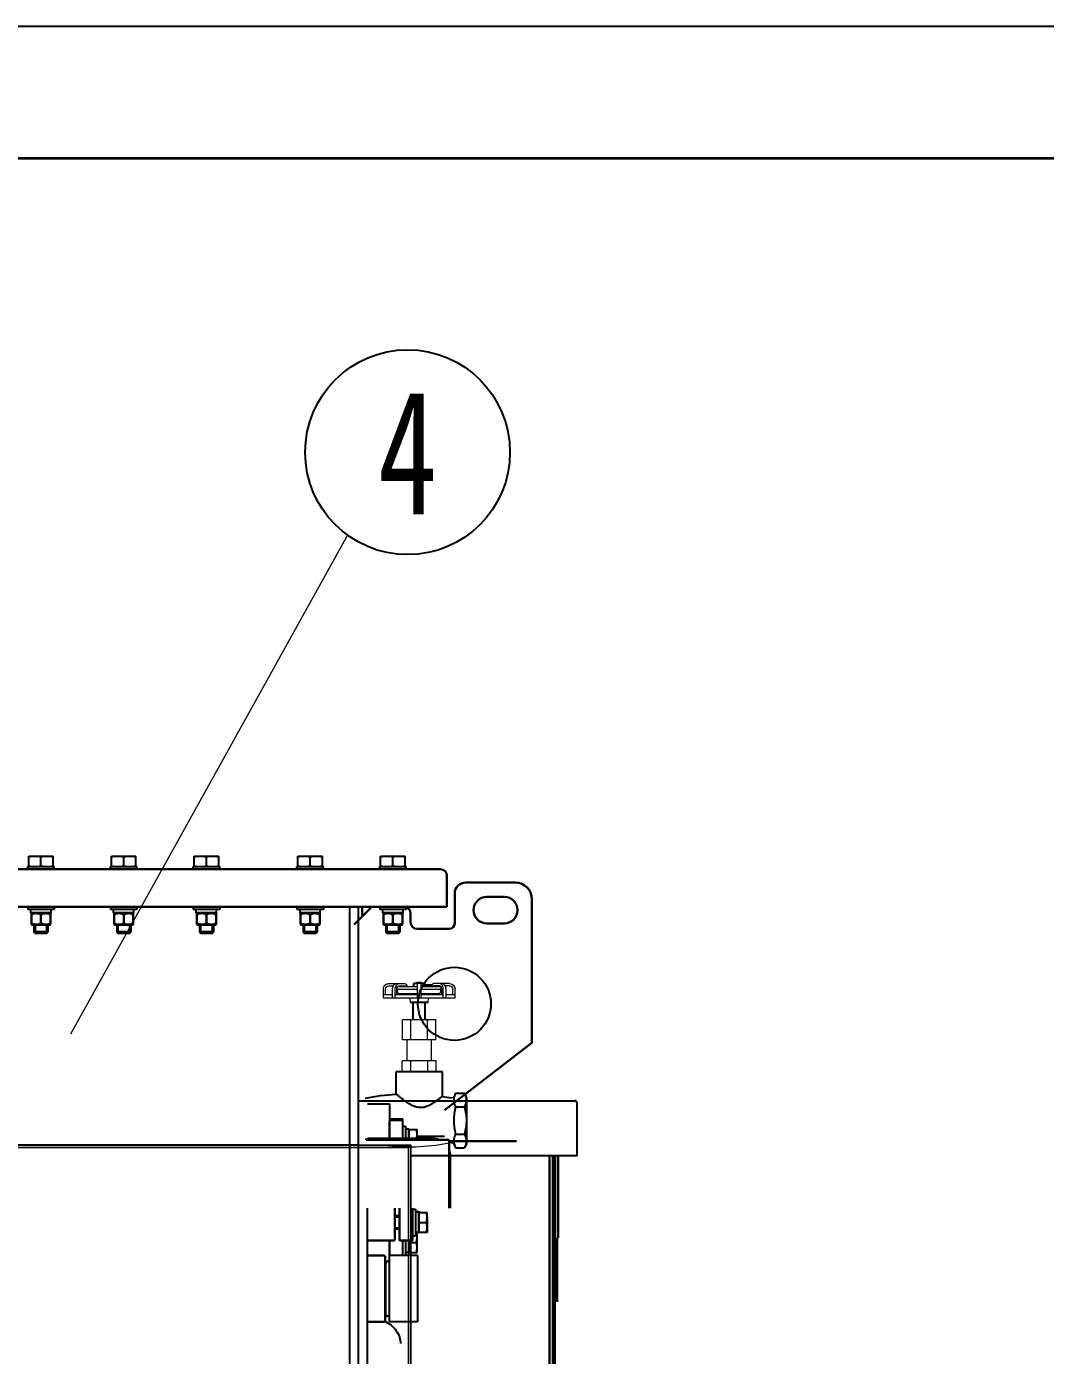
# Model space of a CAD drawing. Extents: x 54056 to 359947, y -41534 to 373650.
# Drawn here: x 83885 to 84809, y -35646 to -34442 of the extents above; entities that cross this region are included whole.
import ezdxf
from ezdxf.enums import TextEntityAlignment as Align

# ---------------------------------------------------------------- set-up
doc = ezdxf.new("R2010")
doc.units = 0
doc.header["$LTSCALE"] = 3
doc.header["$MEASUREMENT"] = 0
doc.layers.get('0').update_dxf_attribs({"linetype": 'CONTINUOUS', "lineweight": 30})
for name, color, linetype, lineweight in [('02', 1, 'CONTINUOUS', 18), ('11', 3, 'CONTINUOUS', 18), ('DIM', 4, 'CONTINUOUS', 20), ('标注、文本', 3, 'CONTINUOUS', 25), ('粗实线', 7, 'CONTINUOUS', 35)]:
    doc.layers.add(name, color=color, linetype=linetype, lineweight=lineweight)
for name, color, linetype in [('02___PRT_ALL_AXES', 7, 'CONTINUOUS'), ('08', 1, 'CONTINUOUS'), ('CHAMFER', 7, 'CONTINUOUS'), ('ROUNDS', 7, 'CONTINUOUS')]:
    doc.layers.add(name, color=color, linetype=linetype)
doc.styles.get("Standard").update_dxf_attribs({"font": 'STFANGSO.TTF', "width": 0.7})

# ---------------------------------------------------------------- blocks, each defined once
blk = doc.blocks.new('7891122')
at = {"color": 7, "linetype": 'Continuous'}
for p, q in [((104929.7, -12259.2), (104928.1, -12262.6)), ((104929.7, -12308.8), (104928.1, -12305.5)), ((104881.3, -12328), (104881.3, -12338)), ((104889, -12328), (104889, -12338)), ((104904.5, -12328), (104904.5, -12338)), ((104912.2, -12328), (104912.2, -12338)), ((104912.2, -12338), (104881.3, -12338)), ((104885.7, -12338), (104885.7, -12357)), ((104907.7, -12338), (104907.7, -12357)), ((104881.7, -12357), (104881.7, -12375)), ((104911.8, -12357), (104881.7, -12357)), ((104889.2, -12357), (104889.2, -12375)), ((104904.2, -12357), (104904.3, -12375)), ((104911.8, -12357), (104911.8, -12375)), ((104911.8, -12375), (104881.7, -12375)), ((104864.2, -12395), (104864.2, -12403)), ((104864.2, -12395), (104929.2, -12395)), ((104864.2, -12398), (104872.5, -12398)), ((104866.2, -12398), (104866.2, -12403)), ((104872.5, -12395), (104872.5, -12403)), ((104875, -12395), (104875, -12403)), ((104875, -12398), (104895, -12398)), ((104876.4, -12398), (104876.4, -12403)), ((104877.7, -12399), (104876.7, -12403)), ((104877.7, -12399), (104895, -12399)), ((104888.2, -12398), (104888.2, -12399)), ((104888.7, -12391), (104888.5, -12395)), ((104895, -12395), (104895, -12403)), ((104898.5, -12395), (104898.5, -12403)), ((104898.5, -12398), (104918.5, -12398)), ((104898.5, -12399), (104915.7, -12399)), ((104904.7, -12391), (104905, -12395)), ((104905.2, -12398), (104905.3, -12399)), ((104915.7, -12399), (104916.7, -12403)), ((104917.1, -12398), (104917.1, -12403)), ((104918.5, -12395), (104918.5, -12403)), ((104921, -12395), (104921, -12403)), ((104921, -12398), (104929.2, -12398)), ((104927.2, -12398), (104927.2, -12403)), ((104929.2, -12395), (104929.2, -12403)), ((104869.2, -12406), (104873.2, -12406)), ((104869.2, -12408), (104883.6, -12408)), ((104876.7, -12403), (104876.7, -12404.6)), ((104876.7, -12403), (104895, -12403)), ((104895, -12405), (104877, -12405)), ((104877.2, -12405.2), (104877.2, -12405)), ((104878.5, -12406), (104883.6, -12406)), ((104879.2, -12405.2), (104879.2, -12405)), ((104881.7, -12405.2), (104881.7, -12405)), ((104884.2, -12405.2), (104884.2, -12405)), ((104885.6, -12405.2), (104885.6, -12405)), ((104894.7, -12409), (104893.7, -12408)), ((104898.7, -12409), (104894.7, -12409)), ((104895, -12403), (104895, -12405)), ((104895, -12405), (104895, -12408)), ((104898.5, -12408), (104895, -12408)), ((104898.5, -12403), (104898.5, -12405)), ((104898.5, -12403), (104916.7, -12403)), ((104898.5, -12405), (104898.5, -12408)), ((104916.5, -12405), (104898.5, -12405)), ((104898.7, -12409), (104899.7, -12408)), ((104907.9, -12405.2), (104907.9, -12405)), ((104909.3, -12405.2), (104909.3, -12405)), ((104915, -12406), (104909.9, -12406)), ((104924.2, -12408), (104909.9, -12408)), ((104911.8, -12405.2), (104911.8, -12405)), ((104914.2, -12405.2), (104914.2, -12405)), ((104916.2, -12405.2), (104916.2, -12405)), ((104916.7, -12403), (104916.7, -12404.6)), ((104924.2, -12406), (104920.2, -12406))]:
    blk.add_line(p, q, dxfattribs=at)
for centre, radius, start, end in [((104887.4, -12454.9), 195.1, 78.6185, 95.4767), ((104926.3, -12261.7), 2, 258.6185, 333.439), ((104926.3, -12306.4), 2, 26.5691, 101.3895), ((104869.2, -12403), 5, 180.004, 270.004), ((104869.2, -12403), 3, 180.004, 270.004), ((104876.4, -12405.2), 0.8, 350.5521, 0.004), ((104876.4, -12405.2), 2.8, 343.0696, 0.004), ((104917, -12405.2), 2.8, 180.004, 196.9384), ((104917, -12405.2), 0.8, 180.004, 189.2329), ((104924.2, -12403), 5, 270.004, 0.004), ((104924.2, -12403), 3, 270.004, 0.004)]:
    blk.add_arc(centre, radius, start, end, dxfattribs=at)
for points, knots in [([(104872.5, -12403), (104872.5, -12404.2), (104873, -12406.5), (104875.1, -12408), (104876.1, -12408)], [0, 0, 0, 0, 0.559749, 1, 1, 1, 1]), ([(104875.8, -12406.2), (104876, -12406.5), (104876.6, -12407.4), (104877.7, -12408), (104878.5, -12408)], [0, 0, 0, 0, 0.281957, 1, 1, 1, 1]), ([(104876.4, -12403), (104876.4, -12403.8), (104876.7, -12405.1), (104878, -12406), (104878.5, -12406)], [0, 0, 0, 0, 0.559749, 1, 1, 1, 1]), ([(104881.2, -12406), (104881.4, -12406), (104881.7, -12405.7), (104881.7, -12405.3), (104881.7, -12405.2)], [0, 0, 0, 0, 0.699647, 1, 1, 1, 1]), ([(104883.6, -12408), (104884.2, -12408), (104885.3, -12407.2), (104885.6, -12405.9), (104885.6, -12405.2)], [0, 0, 0, 0, 0.440244, 1, 1, 1, 1]), ([(104883.6, -12406), (104883.9, -12406), (104884.2, -12405.7), (104884.2, -12405.3), (104884.2, -12405.2)], [0, 0, 0, 0, 0.699647, 1, 1, 1, 1]), ([(104909.9, -12408), (104909.3, -12408), (104908.1, -12407.2), (104907.9, -12405.9), (104907.9, -12405.2)], [0, 0, 0, 0, 0.440221, 1, 1, 1, 1]), ([(104909.9, -12406), (104909.6, -12406), (104909.3, -12405.7), (104909.3, -12405.3), (104909.3, -12405.2)], [0, 0, 0, 0, 0.699632, 1, 1, 1, 1]), ([(104912.3, -12406), (104912.1, -12406), (104911.8, -12405.7), (104911.8, -12405.3), (104911.8, -12405.2)], [0, 0, 0, 0, 0.699632, 1, 1, 1, 1]), ([(104917.1, -12403), (104917.1, -12403.8), (104916.8, -12405.1), (104915.5, -12406), (104915, -12406)], [0, 0, 0, 0, 0.559772, 1, 1, 1, 1]), ([(104917.7, -12406.2), (104917.5, -12406.5), (104916.9, -12407.4), (104915.8, -12408), (104915, -12408)], [0, 0, 0, 0, 0.281975, 1, 1, 1, 1]), ([(104921, -12403), (104921, -12404.2), (104920.5, -12406.5), (104918.4, -12408), (104917.4, -12408)], [0, 0, 0, 0, 0.559772, 1, 1, 1, 1])]:
    blk.add_open_spline(points, degree=3, knots=knots, dxfattribs=at)
for points in [[(104875, -12403), (104875, -12404.1), (104875.3, -12405.3), (104875.8, -12406.2)], [(104918.5, -12403), (104918.5, -12404.1), (104918.2, -12405.3), (104917.7, -12406.2)]]:
    blk.add_open_spline(points, degree=3, dxfattribs=at)
at = {"layer": '02___PRT_ALL_AXES', "color": 7, "linetype": 'Continuous'}
for p, q in [((104929.7, -12259.2), (104937.7, -12259.2)), ((104939.7, -12263.2), (104937.7, -12259.2)), ((104939.7, -12284), (104939.7, -12263.2)), ((104929.7, -12271.6), (104937.7, -12271.6)), ((104939.7, -12304.8), (104939.7, -12284)), ((104929.7, -12296.4), (104937.7, -12296.4)), ((104939.7, -12304.8), (104937.7, -12308.8)), ((104875.7, -12307.9), (104875.7, -12328)), ((104917.7, -12305.9), (104917.7, -12328)), ((104929.7, -12308.8), (104937.7, -12308.8)), ((104917.7, -12328), (104875.7, -12328)), ((104891.2, -12375), (104891.2, -12391)), ((104902.2, -12375), (104902.2, -12391)), ((104904.7, -12391), (104888.7, -12391)), ((104891.7, -12405), (104891.7, -12408)), ((104895, -12408), (104891.7, -12408)), ((104901.7, -12408), (104898.5, -12408)), ((104901.7, -12405), (104901.7, -12408)), ((104908.1, -12406.5), (104901.7, -12406.5))]:
    blk.add_line(p, q, dxfattribs=at)
for start, end in [(258.316, 266.593), (278.9641, 281.3895)]:
    blk.add_arc((104887.3, -12113.1), 195.1, start, end, dxfattribs=at)
for points, knots in [([(104929.7, -12271.6), (104929, -12270.2), (104927.9, -12267.3), (104928, -12264.2), (104928.4, -12262.8)], [0, 0, 0, 0, 0.510357, 1, 1, 1, 1]), ([(104937.7, -12271.6), (104938.7, -12269.7), (104940.1, -12265.4), (104938.7, -12261.1), (104937.7, -12259.2)], [0, 0, 0, 0, 0.500015, 1, 1, 1, 1]), ([(104929.7, -12296.4), (104928.7, -12292.4), (104927.4, -12284), (104928.7, -12275.6), (104929.7, -12271.6)], [0, 0, 0, 0, 0.5, 1, 1, 1, 1]), ([(104937.7, -12296.4), (104938.8, -12292.4), (104940.1, -12284), (104938.8, -12275.6), (104937.7, -12271.6)], [0, 0, 0, 0, 0.5, 1, 1, 1, 1]), ([(104917.7, -12305.9), (104917.7, -12305.9), (104917.6, -12305.7), (104917.2, -12305.5), (104916.7, -12305), (104915.6, -12304.1), (104913.8, -12302.8), (104911.3, -12300.9), (104908.2, -12299), (104904.8, -12297.1), (104900.8, -12295.6), (104895, -12295.4), (104889.7, -12297.8), (104885.1, -12300.7), (104882.2, -12302.8), (104879.7, -12304.7), (104877.9, -12306.1), (104876.9, -12307), (104876.2, -12307.5), (104876.1, -12307.7), (104875.7, -12307.9), (104875.7, -12307.9)], [0, 0, 0, 0, 0.00306, 0.012099, 0.026757, 0.046517, 0.09892, 0.16467, 0.240017, 0.322256, 0.409475, 0.499602, 0.67601, 0.758511, 0.83425, 0.900419, 0.953174, 0.973067, 0.987826, 0.996926, 1, 1, 1, 1]), ([(104928.4, -12305.3), (104928.1, -12303.8), (104927.9, -12300.7), (104929, -12297.8), (104929.7, -12296.4)], [0, 0, 0, 0, 0.489641, 1, 1, 1, 1]), ([(104937.7, -12308.8), (104938.7, -12306.9), (104940.1, -12302.6), (104938.7, -12298.3), (104937.7, -12296.4)], [0, 0, 0, 0, 0.499985, 1, 1, 1, 1])]:
    blk.add_open_spline(points, degree=3, knots=knots, dxfattribs=at)
for points in [[(104928.4, -12262.8), (104928.7, -12261.5), (104929.2, -12260.3), (104929.7, -12259.2)], [(104929.7, -12308.8), (104929.2, -12307.7), (104928.7, -12306.5), (104928.4, -12305.3)]]:
    blk.add_open_spline(points, degree=3, dxfattribs=at)

msp = doc.modelspace()

# ---------------------------------------------------------------- linework, layer by layer
at = {"color": 7, "linetype": 'Continuous'}
for p, q in [((84260.285, -35205.153), (83238.285, -35205.153)), ((83887.173, -35202.653), (83888.828, -35202.653)), ((83896.63, -35202.653), (83899.941, -35202.653)), ((83907.743, -35202.653), (83909.398, -35202.653)), ((83962.173, -35202.653), (83963.828, -35202.653)), ((83971.63, -35202.653), (83974.941, -35202.653)), ((83982.743, -35202.653), (83984.398, -35202.653)), ((84037.173, -35202.653), (84038.828, -35202.653)), ((84046.63, -35202.653), (84049.941, -35202.653)), ((84057.743, -35202.653), (84059.398, -35202.653)), ((84131.173, -35202.653), (84132.828, -35202.653)), ((84140.63, -35202.653), (84143.941, -35202.653)), ((84151.743, -35202.653), (84153.398, -35202.653)), ((84206.173, -35202.653), (84207.828, -35202.653)), ((84215.63, -35202.653), (84218.941, -35202.653)), ((84226.743, -35202.653), (84228.398, -35202.653)), ((84266.285, -35211.153), (84266.285, -35239.153)), ((84283.285, -35217.153), (84328.285, -35217.153)), ((84273.285, -35254.153), (84273.285, -35227.153)), ((84318.285, -35230.153), (84302.285, -35230.153)), ((84110.785, -35239.153), (83387.785, -35239.153)), ((84266.285, -35239.153), (84110.785, -35239.153)), ((84198.285, -35239.153), (84182.285, -35255.153)), ((84343.285, -35362.381), (84343.285, -35232.153)), ((83907.485, -35244.753), (83889.085, -35244.753)), ((83889.612, -35255.267), (83889.612, -35245.039)), ((83890.774, -35255.553), (83905.797, -35255.553)), ((83898.285, -35253.049), (83898.285, -35247.257)), ((83906.959, -35255.267), (83906.959, -35245.039)), ((83982.485, -35244.753), (83964.085, -35244.753)), ((83964.612, -35255.267), (83964.612, -35245.039)), ((83965.774, -35255.553), (83980.797, -35255.553)), ((83973.285, -35253.049), (83973.285, -35247.257)), ((83981.959, -35255.267), (83981.959, -35245.039)), ((84057.485, -35244.753), (84039.085, -35244.753)), ((84039.612, -35255.267), (84039.612, -35245.039)), ((84040.774, -35255.553), (84055.797, -35255.553)), ((84048.285, -35253.049), (84048.285, -35247.257)), ((84056.959, -35255.267), (84056.959, -35245.039)), ((84151.485, -35244.753), (84133.085, -35244.753)), ((84133.612, -35255.267), (84133.612, -35245.039)), ((84134.774, -35255.553), (84149.797, -35255.553)), ((84142.285, -35253.049), (84142.285, -35247.257)), ((84150.959, -35255.267), (84150.959, -35245.039)), ((84226.485, -35244.753), (84208.085, -35244.753)), ((84208.612, -35255.267), (84208.612, -35245.039)), ((84209.774, -35255.553), (84224.797, -35255.553)), ((84217.285, -35253.049), (84217.285, -35247.257)), ((84225.959, -35255.267), (84225.959, -35245.039)), ((84233.285, -35245.153), (84233.285, -35253.153)), ((84302.285, -35254.153), (84318.285, -35254.153)), ((83893.205, -35262.978), (83891.935, -35261.708)), ((83904.635, -35261.708), (83891.935, -35261.708)), ((83892.888, -35262.978), (83903.683, -35262.978)), ((83903.365, -35262.978), (83904.635, -35261.708)), ((83968.205, -35262.978), (83966.935, -35261.708)), ((83979.635, -35261.708), (83966.935, -35261.708)), ((83967.888, -35262.978), (83978.683, -35262.978)), ((83978.365, -35262.978), (83979.635, -35261.708)), ((84043.205, -35262.978), (84041.935, -35261.708)), ((84054.635, -35261.708), (84041.935, -35261.708)), ((84042.888, -35262.978), (84053.683, -35262.978)), ((84053.365, -35262.978), (84054.635, -35261.708)), ((84137.205, -35262.978), (84135.935, -35261.708)), ((84148.635, -35261.708), (84135.935, -35261.708)), ((84136.888, -35262.978), (84147.683, -35262.978)), ((84147.365, -35262.978), (84148.635, -35261.708)), ((84223.635, -35261.708), (84210.935, -35261.708)), ((84212.205, -35262.978), (84210.935, -35261.708)), ((84211.888, -35262.978), (84222.683, -35262.978)), ((84222.365, -35262.978), (84223.635, -35261.708)), ((84268.285, -35259.153), (84239.285, -35259.153)), ((84343.285, -35362.381), (84263.994, -35423.374)), ((84214.145, -35431.616), (84226.145, -35431.616)), ((84231.745, -35440.747), (84231.745, -35449.116)), ((84185.145, -35455.153), (83321.145, -35455.153)), ((84193.145, -35450.284), (84193.145, -35449.116)), ((84268.145, -35450.284), (84193.145, -35450.284)), ((84194.145, -35450.284), (84194.145, -35449.116)), ((84194.145, -35449.116), (84253.145, -35449.116)), ((84268.145, -35450.284), (84268.145, -35512.116)), ((84329.145, -35451.616), (84268.145, -35451.616)), ((84269.145, -35465.116), (84269.145, -35512.116)), ((84362.96, -37222.153), (84364.215, -35464.953)), ((84367.145, -35464.953), (84367.145, -35539.116)), ((84219.145, -35512.116), (84219.145, -35540.566)), ((84223.143, -35512.116), (84223.146, -35541.574)), ((84235.143, -35512.116), (84235.145, -35531.573)), ((84240.745, -35515.988), (84240.744, -35519.05)), ((84240.744, -35519.05), (84240.744, -35519.086)), ((84240.744, -35519.086), (84240.744, -35520.091)), ((84240.744, -35520.091), (84240.745, -35522.326)), ((84240.749, -35515.989), (84240.749, -35516.188)), ((84235.145, -35531.573), (84235.146, -35541.573)), ((84240.745, -35522.326), (84240.745, -35525.188)), ((84240.745, -35525.188), (84240.745, -35528.125)), ((84240.745, -35528.125), (84240.745, -35530.288)), ((84240.745, -35530.288), (84240.745, -35531.188)), ((84240.745, -35531.188), (84240.746, -35534.388)), ((84218.145, -35541.566), (84195.145, -35541.566)), ((84223.146, -35541.574), (84235.146, -35541.573)), ((84231.745, -35541.573), (84231.745, -35552.485)), ((84240.75, -35534.188), (84240.75, -35534.388)), ((84367.145, -35539.116), (84366.145, -35539.116)), ((84209.095, -35555.116), (84195.195, -35555.116)), ((84210.145, -35556.166), (84210.145, -35614.066)), ((84210.645, -35562.616), (84210.645, -35607.616)), ((84209.095, -35615.116), (84195.195, -35615.116))]:
    msp.add_line(p, q, dxfattribs=at)
at = {"color": 3, "linetype": 'Continuous'}
for p, q in [((84189.285, -35239.153), (84189.285, -35248.153)), ((84359.291, -35464.953), (84357.946, -37222.153)), ((84360.946, -37222.153), (84362.291, -35464.953)), ((84366.145, -35539.116), (84366.145, -35597.119))]:
    msp.add_line(p, q, dxfattribs=at)
at = {"color": 2, "linetype": 'Continuous'}
for p, q in [((83892.888, -35262.978), (83892.888, -35255.553)), ((83903.683, -35262.978), (83903.683, -35255.553)), ((83967.888, -35262.978), (83967.888, -35255.553)), ((83978.683, -35262.978), (83978.683, -35255.553)), ((84042.888, -35262.978), (84042.888, -35255.553)), ((84053.683, -35262.978), (84053.683, -35255.553)), ((84136.888, -35262.978), (84136.888, -35255.553)), ((84147.683, -35262.978), (84147.683, -35255.553)), ((84211.888, -35262.978), (84211.888, -35255.553)), ((84222.683, -35262.978), (84222.683, -35255.553)), ((84219.145, -35520.089), (84223.144, -35520.089)), ((84219.145, -35530.289), (84223.145, -35530.289))]:
    msp.add_line(p, q, dxfattribs=at)
at = {"color": 7, "linetype": 'Continuous'}
for centre, radius, start, end in [((84260.285, -35211.153), 6, 0, 90), ((84283.285, -35227.153), 10, 90, 180), ((84328.285, -35232.153), 15, 0, 90), ((84302.285, -35242.153), 12, 90, 270), ((84318.285, -35242.153), 12, 270, 90), ((84227.285, -35245.153), 6, 0, 70.379733), ((83890.774, -35247.257), 2.504, 90, 117.652096), ((83890.774, -35253.049), 2.504, 242.347904, 270), ((83905.797, -35247.257), 2.504, 62.347904, 90), ((83905.797, -35253.049), 2.504, 270, 297.652096), ((83965.774, -35247.257), 2.504, 90, 117.652096), ((83965.774, -35253.049), 2.504, 242.347904, 270), ((83980.797, -35247.257), 2.504, 62.347904, 90), ((83980.797, -35253.049), 2.504, 270, 297.652096), ((84040.774, -35247.257), 2.504, 90, 117.652096), ((84040.774, -35253.049), 2.504, 242.347904, 270), ((84055.797, -35247.257), 2.504, 62.347904, 90), ((84055.797, -35253.049), 2.504, 270, 297.652096), ((84134.774, -35247.257), 2.504, 90, 117.652096), ((84134.774, -35253.049), 2.504, 242.347904, 270), ((84149.797, -35247.257), 2.504, 62.347904, 90), ((84149.797, -35253.049), 2.504, 270, 297.652096), ((84209.774, -35247.257), 2.504, 90, 117.652096), ((84209.774, -35253.049), 2.504, 242.347904, 270), ((84224.797, -35247.257), 2.504, 62.347904, 90), ((84224.797, -35253.049), 2.504, 270, 297.652096), ((84239.285, -35253.153), 6, 180, 270), ((84268.285, -35254.153), 5, 270, 0), ((84253.145, -35465.116), 16, 68.118452, 90), ((84253.145, -35465.116), 16, 0, 19.814174), ((84239.147, -35519.325), 4, 75.874466, 112.265863), ((84218.145, -35540.566), 1, 270, 0), ((84195.195, -35556.166), 1.05, 162.066083, 180), ((84195.195, -35556.166), 1.05, 144.016973, 153.451909), ((84209.095, -35556.166), 1.05, 0, 90), ((84213.145, -35562.616), 2.5, 66.283456, 180), ((84209.095, -35614.066), 1.05, 270, 0), ((84213.145, -35607.616), 2.5, 180, 293.716544)]:
    msp.add_arc(centre, radius, start, end, dxfattribs=at)
for points, knots in [([(83898.285, -35247.257), (83898.285, -35247.013), (83898.156, -35246.531), (83897.697, -35245.984), (83897.128, -35245.609), (83896.312, -35245.28), (83895.241, -35245.081), (83893.948, -35245.018), (83892.655, -35245.081), (83891.584, -35245.28), (83890.769, -35245.609), (83890.2, -35245.984), (83889.741, -35246.531), (83889.612, -35247.013), (83889.612, -35247.257)], [0, 0, 0, 0, 0.06831954, 0.13363892, 0.19647531, 0.25797273, 0.37924939, 0.50003357, 0.62081808, 0.74209453, 0.80358604, 0.86639654, 0.9316918, 1, 1, 1, 1]), ([(83889.612, -35253.049), (83889.612, -35253.292), (83889.741, -35253.775), (83890.2, -35254.322), (83890.769, -35254.696), (83891.584, -35255.025), (83892.655, -35255.224), (83893.948, -35255.288), (83895.241, -35255.225), (83896.312, -35255.025), (83897.127, -35254.697), (83897.697, -35254.322), (83898.156, -35253.775), (83898.285, -35253.292), (83898.285, -35253.049)], [0, 0, 0, 0, 0.06829582, 0.13358371, 0.1963908, 0.25788017, 0.37915389, 0.49993567, 0.6207226, 0.74201401, 0.80351993, 0.86635544, 0.93168065, 1, 1, 1, 1]), ([(83906.959, -35247.257), (83906.959, -35247.013), (83906.83, -35246.531), (83906.371, -35245.984), (83905.801, -35245.609), (83904.986, -35245.28), (83903.915, -35245.081), (83902.623, -35245.018), (83901.33, -35245.081), (83900.258, -35245.28), (83899.443, -35245.609), (83898.873, -35245.984), (83898.414, -35246.531), (83898.285, -35247.013), (83898.285, -35247.257)], [0, 0, 0, 0, 0.06831589, 0.13361298, 0.1964227, 0.25790937, 0.37917325, 0.49994446, 0.62072047, 0.74200295, 0.80350716, 0.8663402, 0.93167151, 1, 1, 1, 1]), ([(83898.285, -35253.049), (83898.285, -35253.292), (83898.414, -35253.775), (83898.873, -35254.322), (83899.443, -35254.697), (83900.258, -35255.025), (83901.329, -35255.225), (83902.622, -35255.288), (83903.915, -35255.225), (83904.986, -35255.025), (83905.801, -35254.696), (83906.371, -35254.322), (83906.83, -35253.775), (83906.959, -35253.292), (83906.959, -35253.049)], [0, 0, 0, 0, 0.06831508, 0.13361999, 0.196443, 0.25793888, 0.37921906, 0.50000776, 0.62079657, 0.74207692, 0.80357124, 0.866388, 0.93168733, 1, 1, 1, 1]), ([(83973.285, -35247.257), (83973.285, -35247.013), (83973.156, -35246.531), (83972.697, -35245.984), (83972.128, -35245.609), (83971.312, -35245.28), (83970.241, -35245.081), (83968.948, -35245.018), (83967.655, -35245.081), (83966.584, -35245.28), (83965.769, -35245.609), (83965.2, -35245.984), (83964.741, -35246.531), (83964.612, -35247.013), (83964.612, -35247.257)], [0, 0, 0, 0, 0.06831954, 0.13363892, 0.19647531, 0.25797273, 0.37924939, 0.50003357, 0.62081808, 0.74209453, 0.80358604, 0.86639654, 0.9316918, 1, 1, 1, 1]), ([(83964.612, -35253.049), (83964.612, -35253.292), (83964.741, -35253.775), (83965.2, -35254.322), (83965.769, -35254.696), (83966.584, -35255.025), (83967.655, -35255.224), (83968.948, -35255.288), (83970.241, -35255.225), (83971.312, -35255.025), (83972.127, -35254.697), (83972.697, -35254.322), (83973.156, -35253.775), (83973.285, -35253.292), (83973.285, -35253.049)], [0, 0, 0, 0, 0.06829582, 0.13358371, 0.1963908, 0.25788017, 0.37915389, 0.49993567, 0.6207226, 0.74201401, 0.80351993, 0.86635544, 0.93168065, 1, 1, 1, 1]), ([(83981.959, -35247.257), (83981.959, -35247.013), (83981.83, -35246.531), (83981.371, -35245.984), (83980.801, -35245.609), (83979.986, -35245.28), (83978.915, -35245.081), (83977.623, -35245.018), (83976.33, -35245.081), (83975.258, -35245.28), (83974.443, -35245.609), (83973.873, -35245.984), (83973.414, -35246.531), (83973.285, -35247.013), (83973.285, -35247.257)], [0, 0, 0, 0, 0.06831589, 0.13361298, 0.1964227, 0.25790937, 0.37917325, 0.49994446, 0.62072047, 0.74200295, 0.80350716, 0.8663402, 0.93167151, 1, 1, 1, 1]), ([(83973.285, -35253.049), (83973.285, -35253.292), (83973.414, -35253.775), (83973.873, -35254.322), (83974.443, -35254.697), (83975.258, -35255.025), (83976.329, -35255.225), (83977.622, -35255.288), (83978.915, -35255.225), (83979.986, -35255.025), (83980.801, -35254.696), (83981.371, -35254.322), (83981.83, -35253.775), (83981.959, -35253.292), (83981.959, -35253.049)], [0, 0, 0, 0, 0.06831508, 0.13361999, 0.196443, 0.25793888, 0.37921906, 0.50000776, 0.62079657, 0.74207692, 0.80357124, 0.866388, 0.93168733, 1, 1, 1, 1]), ([(84048.285, -35247.257), (84048.285, -35247.013), (84048.156, -35246.531), (84047.697, -35245.984), (84047.128, -35245.609), (84046.312, -35245.28), (84045.241, -35245.081), (84043.948, -35245.018), (84042.655, -35245.081), (84041.584, -35245.28), (84040.769, -35245.609), (84040.2, -35245.984), (84039.741, -35246.531), (84039.612, -35247.013), (84039.612, -35247.257)], [0, 0, 0, 0, 0.06831954, 0.13363892, 0.19647531, 0.25797273, 0.37924939, 0.50003357, 0.62081808, 0.74209453, 0.80358604, 0.86639654, 0.9316918, 1, 1, 1, 1]), ([(84039.612, -35253.049), (84039.612, -35253.292), (84039.741, -35253.775), (84040.2, -35254.322), (84040.769, -35254.696), (84041.584, -35255.025), (84042.655, -35255.224), (84043.948, -35255.288), (84045.241, -35255.225), (84046.312, -35255.025), (84047.127, -35254.697), (84047.697, -35254.322), (84048.156, -35253.775), (84048.285, -35253.292), (84048.285, -35253.049)], [0, 0, 0, 0, 0.06829582, 0.13358371, 0.1963908, 0.25788017, 0.37915389, 0.49993567, 0.6207226, 0.74201401, 0.80351993, 0.86635544, 0.93168065, 1, 1, 1, 1]), ([(84056.959, -35247.257), (84056.959, -35247.013), (84056.83, -35246.531), (84056.371, -35245.984), (84055.801, -35245.609), (84054.986, -35245.28), (84053.915, -35245.081), (84052.623, -35245.018), (84051.33, -35245.081), (84050.258, -35245.28), (84049.443, -35245.609), (84048.873, -35245.984), (84048.414, -35246.531), (84048.285, -35247.013), (84048.285, -35247.257)], [0, 0, 0, 0, 0.06831589, 0.13361298, 0.1964227, 0.25790937, 0.37917325, 0.49994446, 0.62072047, 0.74200295, 0.80350716, 0.8663402, 0.93167151, 1, 1, 1, 1]), ([(84048.285, -35253.049), (84048.285, -35253.292), (84048.414, -35253.775), (84048.873, -35254.322), (84049.443, -35254.697), (84050.258, -35255.025), (84051.329, -35255.225), (84052.622, -35255.288), (84053.915, -35255.225), (84054.986, -35255.025), (84055.801, -35254.696), (84056.371, -35254.322), (84056.83, -35253.775), (84056.959, -35253.292), (84056.959, -35253.049)], [0, 0, 0, 0, 0.06831508, 0.13361999, 0.196443, 0.25793888, 0.37921906, 0.50000776, 0.62079657, 0.74207692, 0.80357124, 0.866388, 0.93168733, 1, 1, 1, 1]), ([(84142.285, -35247.257), (84142.285, -35247.013), (84142.156, -35246.531), (84141.697, -35245.984), (84141.128, -35245.609), (84140.312, -35245.28), (84139.241, -35245.081), (84137.948, -35245.018), (84136.655, -35245.081), (84135.584, -35245.28), (84134.769, -35245.609), (84134.2, -35245.984), (84133.741, -35246.531), (84133.612, -35247.013), (84133.612, -35247.257)], [0, 0, 0, 0, 0.06831954, 0.13363892, 0.19647531, 0.25797273, 0.37924939, 0.50003357, 0.62081808, 0.74209453, 0.80358604, 0.86639654, 0.9316918, 1, 1, 1, 1]), ([(84133.612, -35253.049), (84133.612, -35253.292), (84133.741, -35253.775), (84134.2, -35254.322), (84134.769, -35254.696), (84135.584, -35255.025), (84136.655, -35255.224), (84137.948, -35255.288), (84139.241, -35255.225), (84140.312, -35255.025), (84141.127, -35254.697), (84141.697, -35254.322), (84142.156, -35253.775), (84142.285, -35253.292), (84142.285, -35253.049)], [0, 0, 0, 0, 0.06829582, 0.13358371, 0.1963908, 0.25788017, 0.37915389, 0.49993567, 0.6207226, 0.74201401, 0.80351993, 0.86635544, 0.93168065, 1, 1, 1, 1]), ([(84150.959, -35247.257), (84150.959, -35247.013), (84150.83, -35246.531), (84150.371, -35245.984), (84149.801, -35245.609), (84148.986, -35245.28), (84147.915, -35245.081), (84146.623, -35245.018), (84145.33, -35245.081), (84144.258, -35245.28), (84143.443, -35245.609), (84142.873, -35245.984), (84142.414, -35246.531), (84142.285, -35247.013), (84142.285, -35247.257)], [0, 0, 0, 0, 0.06831589, 0.13361298, 0.1964227, 0.25790937, 0.37917325, 0.49994446, 0.62072047, 0.74200295, 0.80350716, 0.8663402, 0.93167151, 1, 1, 1, 1]), ([(84142.285, -35253.049), (84142.285, -35253.292), (84142.414, -35253.775), (84142.873, -35254.322), (84143.443, -35254.697), (84144.258, -35255.025), (84145.329, -35255.225), (84146.622, -35255.288), (84147.915, -35255.225), (84148.986, -35255.025), (84149.801, -35254.696), (84150.371, -35254.322), (84150.83, -35253.775), (84150.959, -35253.292), (84150.959, -35253.049)], [0, 0, 0, 0, 0.06831508, 0.13361999, 0.196443, 0.25793888, 0.37921906, 0.50000776, 0.62079657, 0.74207692, 0.80357124, 0.866388, 0.93168733, 1, 1, 1, 1]), ([(84217.285, -35247.257), (84217.285, -35247.013), (84217.156, -35246.531), (84216.697, -35245.984), (84216.128, -35245.609), (84215.312, -35245.28), (84214.241, -35245.081), (84212.948, -35245.018), (84211.655, -35245.081), (84210.584, -35245.28), (84209.769, -35245.609), (84209.2, -35245.984), (84208.741, -35246.531), (84208.612, -35247.013), (84208.612, -35247.257)], [0, 0, 0, 0, 0.06831954, 0.13363892, 0.19647531, 0.25797273, 0.37924939, 0.50003357, 0.62081808, 0.74209453, 0.80358604, 0.86639654, 0.9316918, 1, 1, 1, 1]), ([(84208.612, -35253.049), (84208.612, -35253.292), (84208.741, -35253.775), (84209.2, -35254.322), (84209.769, -35254.696), (84210.584, -35255.025), (84211.655, -35255.224), (84212.948, -35255.288), (84214.241, -35255.225), (84215.312, -35255.025), (84216.127, -35254.697), (84216.697, -35254.322), (84217.156, -35253.775), (84217.285, -35253.292), (84217.285, -35253.049)], [0, 0, 0, 0, 0.06829582, 0.13358371, 0.1963908, 0.25788017, 0.37915389, 0.49993567, 0.6207226, 0.74201401, 0.80351993, 0.86635544, 0.93168065, 1, 1, 1, 1]), ([(84225.959, -35247.257), (84225.959, -35247.013), (84225.83, -35246.531), (84225.371, -35245.984), (84224.801, -35245.609), (84223.986, -35245.28), (84222.915, -35245.081), (84221.623, -35245.018), (84220.33, -35245.081), (84219.258, -35245.28), (84218.443, -35245.609), (84217.873, -35245.984), (84217.414, -35246.531), (84217.285, -35247.013), (84217.285, -35247.257)], [0, 0, 0, 0, 0.06831589, 0.13361298, 0.1964227, 0.25790937, 0.37917325, 0.49994446, 0.62072047, 0.74200295, 0.80350716, 0.8663402, 0.93167151, 1, 1, 1, 1]), ([(84217.285, -35253.049), (84217.285, -35253.292), (84217.414, -35253.775), (84217.873, -35254.322), (84218.443, -35254.697), (84219.258, -35255.025), (84220.329, -35255.225), (84221.622, -35255.288), (84222.915, -35255.225), (84223.986, -35255.025), (84224.801, -35254.696), (84225.371, -35254.322), (84225.83, -35253.775), (84225.959, -35253.292), (84225.959, -35253.049)], [0, 0, 0, 0, 0.06831508, 0.13361999, 0.196443, 0.25793888, 0.37921906, 0.50000776, 0.62079657, 0.74207692, 0.80357124, 0.866388, 0.93168733, 1, 1, 1, 1])]:
    msp.add_open_spline(points, degree=3, knots=knots, dxfattribs=at)
at = {"layer": '02'}
msp.add_line((84175.986, -34902.298), (83925.14, -35354.44), dxfattribs=at)
at = {"layer": '02___PRT_ALL_AXES', "color": 7, "linetype": 'Continuous'}
for p, q in [((83887.173, -35202.653), (83887.173, -35193.407)), ((83887.173, -35193.407), (83909.398, -35193.407)), ((83898.285, -35202.653), (83898.285, -35194.119)), ((83909.398, -35202.653), (83909.398, -35193.407)), ((83962.173, -35202.653), (83962.173, -35193.407)), ((83962.173, -35193.407), (83984.398, -35193.407)), ((83973.285, -35202.653), (83973.285, -35194.119)), ((83984.398, -35202.653), (83984.398, -35193.407)), ((84037.173, -35202.653), (84037.173, -35193.407)), ((84037.173, -35193.407), (84059.398, -35193.407)), ((84048.285, -35202.653), (84048.285, -35194.119)), ((84059.398, -35202.653), (84059.398, -35193.407)), ((84131.173, -35202.653), (84131.173, -35193.407)), ((84131.173, -35193.407), (84153.398, -35193.407)), ((84142.285, -35202.653), (84142.285, -35194.119)), ((84153.398, -35202.653), (84153.398, -35193.407)), ((84206.173, -35202.653), (84206.173, -35193.407)), ((84206.173, -35193.407), (84228.398, -35193.407)), ((84217.285, -35202.653), (84217.285, -35194.119)), ((84228.398, -35202.653), (84228.398, -35193.407)), ((83886.285, -35205.153), (83886.285, -35202.653)), ((83886.285, -35202.653), (83887.173, -35202.653)), ((83888.828, -35202.653), (83896.63, -35202.653)), ((83899.941, -35202.653), (83907.743, -35202.653)), ((83909.398, -35202.653), (83910.285, -35202.653)), ((83910.285, -35205.153), (83910.285, -35202.653)), ((83961.285, -35205.153), (83961.285, -35202.653)), ((83961.285, -35202.653), (83962.173, -35202.653)), ((83963.828, -35202.653), (83971.63, -35202.653)), ((83974.941, -35202.653), (83982.743, -35202.653)), ((83984.398, -35202.653), (83985.285, -35202.653)), ((83985.285, -35205.153), (83985.285, -35202.653)), ((84036.285, -35205.153), (84036.285, -35202.653)), ((84036.285, -35202.653), (84037.173, -35202.653)), ((84038.828, -35202.653), (84046.63, -35202.653)), ((84049.941, -35202.653), (84057.743, -35202.653)), ((84059.398, -35202.653), (84060.285, -35202.653)), ((84060.285, -35205.153), (84060.285, -35202.653)), ((84130.285, -35205.153), (84130.285, -35202.653)), ((84130.285, -35202.653), (84131.173, -35202.653)), ((84132.828, -35202.653), (84140.63, -35202.653)), ((84143.941, -35202.653), (84151.743, -35202.653)), ((84153.398, -35202.653), (84154.285, -35202.653)), ((84154.285, -35205.153), (84154.285, -35202.653)), ((84205.285, -35205.153), (84205.285, -35202.653)), ((84205.285, -35202.653), (84206.173, -35202.653)), ((84207.828, -35202.653), (84215.63, -35202.653)), ((84218.941, -35202.653), (84226.743, -35202.653)), ((84228.398, -35202.653), (84229.285, -35202.653)), ((84229.285, -35205.153), (84229.285, -35202.653)), ((83886.285, -35239.153), (83886.285, -35241.653)), ((83910.285, -35241.653), (83886.285, -35241.653)), ((83889.085, -35244.753), (83889.085, -35241.653)), ((83907.485, -35244.753), (83907.485, -35241.653)), ((83910.285, -35239.153), (83910.285, -35241.653)), ((83961.285, -35239.153), (83961.285, -35241.653)), ((83985.285, -35241.653), (83961.285, -35241.653)), ((83964.085, -35244.753), (83964.085, -35241.653)), ((83982.485, -35244.753), (83982.485, -35241.653)), ((83985.285, -35239.153), (83985.285, -35241.653)), ((84036.285, -35239.153), (84036.285, -35241.653)), ((84060.285, -35241.653), (84036.285, -35241.653)), ((84039.085, -35244.753), (84039.085, -35241.653)), ((84057.485, -35244.753), (84057.485, -35241.653)), ((84060.285, -35239.153), (84060.285, -35241.653)), ((84130.285, -35239.153), (84130.285, -35241.653)), ((84154.285, -35241.653), (84130.285, -35241.653)), ((84133.085, -35244.753), (84133.085, -35241.653)), ((84151.485, -35244.753), (84151.485, -35241.653)), ((84154.285, -35239.153), (84154.285, -35241.653)), ((84205.285, -35239.153), (84205.285, -35241.653)), ((84229.285, -35241.653), (84205.285, -35241.653)), ((84208.085, -35244.753), (84208.085, -35241.653)), ((84226.485, -35244.753), (84226.485, -35241.653)), ((84229.285, -35239.153), (84229.285, -35241.653)), ((83891.935, -35255.553), (83891.935, -35261.708)), ((83904.635, -35255.553), (83904.635, -35261.708)), ((83966.935, -35255.553), (83966.935, -35261.708)), ((83979.635, -35255.553), (83979.635, -35261.708)), ((84041.935, -35255.553), (84041.935, -35261.708)), ((84054.635, -35255.553), (84054.635, -35261.708)), ((84135.935, -35255.553), (84135.935, -35261.708)), ((84148.635, -35255.553), (84148.635, -35261.708)), ((84210.935, -35255.553), (84210.935, -35261.708)), ((84223.635, -35255.553), (84223.635, -35261.708)), ((84194.145, -35417.616), (84214.145, -35417.616)), ((84214.145, -35417.616), (84214.145, -35449.116)), ((84226.145, -35437.947), (84228.645, -35437.947)), ((84228.645, -35437.947), (84228.645, -35449.116)), ((84231.745, -35440.747), (84228.645, -35440.747)), ((84231.745, -35440.947), (84239.245, -35440.947)), ((84239.245, -35449.116), (84239.245, -35440.947)), ((84239.245, -35447.116), (84264.145, -35447.116)), ((84223.144, -35519.189), (84219.145, -35519.189)), ((84235.145, -35513.188), (84237.645, -35513.188)), ((84237.645, -35513.188), (84237.646, -35537.188)), ((84240.745, -35515.988), (84237.645, -35515.988)), ((84240.744, -35516.188), (84248.245, -35516.187)), ((84248.246, -35534.187), (84248.245, -35516.187)), ((84248.248, -35520.687), (84248.248, -35517.223)), ((84248.248, -35520.687), (84248.25, -35534.187)), ((84223.145, -35531.189), (84219.145, -35531.189)), ((84240.745, -35525.188), (84247.668, -35525.187)), ((84214.145, -35541.566), (84214.145, -35555.116)), ((84228.645, -35541.573), (84228.645, -35555.116)), ((84231.745, -35543.285), (84238.669, -35543.285)), ((84235.146, -35537.188), (84237.646, -35537.188)), ((84240.746, -35534.388), (84237.646, -35534.388)), ((84239.245, -35552.285), (84239.245, -35534.388)), ((84248.25, -35534.187), (84240.746, -35534.188)), ((84231.745, -35552.485), (84228.645, -35552.485)), ((84231.745, -35552.285), (84239.245, -35552.285)), ((84210.645, -35571.116), (84210.145, -35571.116)), ((84210.645, -35599.116), (84210.145, -35599.116))]:
    msp.add_line(p, q, dxfattribs=at)
msp.add_circle((84273.055, -35327.098), 33.093, dxfattribs=at)
msp.add_arc((84287.743, -35326.219), 195.126, 255.874466, 256.894244, dxfattribs=at)
for points, knots in [([(83892.729, -35193.407), (83891.796, -35193.407), (83889.923, -35193.541), (83888.084, -35193.901), (83887.173, -35194.119)], [0, 0, 0, 0, 0.49901332, 1, 1, 1, 1]), ([(83898.285, -35194.119), (83897.374, -35193.901), (83895.535, -35193.541), (83893.663, -35193.407), (83892.729, -35193.407)], [0, 0, 0, 0, 0.50098217, 1, 1, 1, 1]), ([(83903.842, -35193.407), (83902.908, -35193.407), (83901.036, -35193.541), (83899.197, -35193.901), (83898.285, -35194.119)], [0, 0, 0, 0, 0.49901332, 1, 1, 1, 1]), ([(83909.398, -35194.119), (83908.486, -35193.901), (83906.647, -35193.541), (83904.775, -35193.407), (83903.842, -35193.407)], [0, 0, 0, 0, 0.50098217, 1, 1, 1, 1]), ([(83967.729, -35193.407), (83966.796, -35193.407), (83964.923, -35193.541), (83963.084, -35193.901), (83962.173, -35194.119)], [0, 0, 0, 0, 0.49901332, 1, 1, 1, 1]), ([(83973.285, -35194.119), (83972.374, -35193.901), (83970.535, -35193.541), (83968.663, -35193.407), (83967.729, -35193.407)], [0, 0, 0, 0, 0.50098217, 1, 1, 1, 1]), ([(83978.842, -35193.407), (83977.908, -35193.407), (83976.036, -35193.541), (83974.197, -35193.901), (83973.285, -35194.119)], [0, 0, 0, 0, 0.49901332, 1, 1, 1, 1]), ([(83984.398, -35194.119), (83983.486, -35193.901), (83981.647, -35193.541), (83979.775, -35193.407), (83978.842, -35193.407)], [0, 0, 0, 0, 0.50098217, 1, 1, 1, 1]), ([(84042.729, -35193.407), (84041.796, -35193.407), (84039.923, -35193.541), (84038.084, -35193.901), (84037.173, -35194.119)], [0, 0, 0, 0, 0.49901332, 1, 1, 1, 1]), ([(84048.285, -35194.119), (84047.374, -35193.901), (84045.535, -35193.541), (84043.663, -35193.407), (84042.729, -35193.407)], [0, 0, 0, 0, 0.50098217, 1, 1, 1, 1]), ([(84053.842, -35193.407), (84052.908, -35193.407), (84051.036, -35193.541), (84049.197, -35193.901), (84048.285, -35194.119)], [0, 0, 0, 0, 0.49901332, 1, 1, 1, 1]), ([(84059.398, -35194.119), (84058.486, -35193.901), (84056.647, -35193.541), (84054.775, -35193.407), (84053.842, -35193.407)], [0, 0, 0, 0, 0.50098217, 1, 1, 1, 1]), ([(84136.729, -35193.407), (84135.796, -35193.407), (84133.923, -35193.541), (84132.084, -35193.901), (84131.173, -35194.119)], [0, 0, 0, 0, 0.49901332, 1, 1, 1, 1]), ([(84142.285, -35194.119), (84141.374, -35193.901), (84139.535, -35193.541), (84137.663, -35193.407), (84136.729, -35193.407)], [0, 0, 0, 0, 0.50098217, 1, 1, 1, 1]), ([(84147.842, -35193.407), (84146.908, -35193.407), (84145.036, -35193.541), (84143.197, -35193.901), (84142.285, -35194.119)], [0, 0, 0, 0, 0.49901332, 1, 1, 1, 1]), ([(84153.398, -35194.119), (84152.486, -35193.901), (84150.647, -35193.541), (84148.775, -35193.407), (84147.842, -35193.407)], [0, 0, 0, 0, 0.50098217, 1, 1, 1, 1]), ([(84211.729, -35193.407), (84210.796, -35193.407), (84208.923, -35193.541), (84207.084, -35193.901), (84206.173, -35194.119)], [0, 0, 0, 0, 0.49901332, 1, 1, 1, 1]), ([(84217.285, -35194.119), (84216.374, -35193.901), (84214.535, -35193.541), (84212.663, -35193.407), (84211.729, -35193.407)], [0, 0, 0, 0, 0.50098217, 1, 1, 1, 1]), ([(84222.842, -35193.407), (84221.908, -35193.407), (84220.036, -35193.541), (84218.197, -35193.901), (84217.285, -35194.119)], [0, 0, 0, 0, 0.49901332, 1, 1, 1, 1]), ([(84228.398, -35194.119), (84227.486, -35193.901), (84225.647, -35193.541), (84223.775, -35193.407), (84222.842, -35193.407)], [0, 0, 0, 0, 0.50098217, 1, 1, 1, 1]), ([(84209.976, -35614.639), (84214.018, -35616.631), (84221.121, -35622.115), (84224.145, -35630.8), (84224.145, -35634.856)], [0, 0, 0, 0, 0.52629366, 1, 1, 1, 1])]:
    msp.add_open_spline(points, degree=3, knots=knots, dxfattribs=at)
for points in [[(84239.245, -35445.447), (84239.245, -35443.935), (84239.02, -35442.418), (84238.669, -35440.947)], [(84238.853, -35449.117), (84239.098, -35447.912), (84239.245, -35446.678), (84239.245, -35445.447)], [(84248.244, -35520.687), (84248.244, -35519.175), (84248.019, -35517.658), (84247.668, -35516.187)], [(84247.668, -35525.187), (84248.02, -35523.716), (84248.245, -35522.199), (84248.244, -35520.687)], [(84248.245, -35529.687), (84248.245, -35528.175), (84248.02, -35526.658), (84247.668, -35525.187)], [(84247.669, -35534.187), (84248.02, -35532.716), (84248.245, -35531.199), (84248.245, -35529.687)], [(84238.669, -35543.285), (84239.02, -35541.815), (84239.245, -35540.298), (84239.245, -35538.785)], [(84239.245, -35547.785), (84239.245, -35546.273), (84239.02, -35544.756), (84238.669, -35543.285)], [(84239.245, -35538.785), (84239.245, -35537.308), (84239.031, -35535.826), (84238.693, -35534.388)], [(84238.669, -35552.285), (84239.02, -35550.815), (84239.245, -35549.298), (84239.245, -35547.785)]]:
    msp.add_open_spline(points, degree=3, dxfattribs=at)
at = {"layer": '08', "color": 1}
msp.add_circle((84230.589, -34827.249), 92.811, dxfattribs=at)
at = {"layer": 'CHAMFER', "color": 3, "linetype": 'Continuous'}
for p, q in [((84178.145, -35785.08), (84178.145, -35239.153)), ((84186.145, -35859.116), (84186.145, -35512.116))]:
    msp.add_line(p, q, dxfattribs=at)
at = {"layer": 'CHAMFER', "color": 7, "linetype": 'Continuous'}
for p, q in [((84186.145, -35785.08), (84186.145, -35239.153)), ((84194.145, -35859.116), (84194.145, -35512.116))]:
    msp.add_line(p, q, dxfattribs=at)
at = {"layer": 'DIM', "color": 2}
msp.add_lwpolyline([(83275.145, -35457.153), (84231.145, -35457.153), (84231.145, -36373.153), (83275.145, -36373.153)], close=True, dxfattribs=at)
at = {"layer": 'ROUNDS', "color": 7, "linetype": 'Continuous'}
for p, q in [((84186.145, -35414.953), (84382.285, -35414.953)), ((84384.285, -35464.953), (84384.285, -35416.953)), ((84226.145, -35432.946), (84214.145, -35432.946)), ((84214.145, -35449.116), (84214.145, -35433.787)), ((84226.145, -35449.116), (84226.145, -35431.616)), ((84384.285, -35464.953), (84233.145, -35464.953)), ((84214.145, -35615.116), (84214.145, -35541.566)), ((84226.145, -35555.116), (84226.145, -35541.574)), ((84239.645, -35555.116), (84214.145, -35555.116)), ((84239.645, -35555.116), (84239.645, -35615.116)), ((84239.645, -35615.116), (84214.145, -35615.116))]:
    msp.add_line(p, q, dxfattribs=at)
msp.add_lwpolyline([(83273.145, -35455.153), (84233.145, -35455.153), (84233.145, -36375.153), (83273.145, -36375.153)], close=True, dxfattribs=at)
msp.add_arc((84382.285, -35416.953), 2, 0, 90, dxfattribs=at)
at = {"layer": '标注、文本'}
msp.add_line((87342.024, -34441.574), (77312.67, -34441.574), dxfattribs=at)
at = {"layer": '粗实线'}
msp.add_line((87222.627, -34560.971), (77909.655, -34560.971), dxfattribs=at)

# ---------------------------------------------------------------- block references
at = {"layer": 'DIM', "color": 2, "xscale": -1, "rotation": 180}
msp.add_blockref('7891122', (-20655.589, -47716.725), dxfattribs=at)

# ---------------------------------------------------------------- texts
at = {"layer": '11', "width": 0.707}
msp.add_text('4', height=112.5, dxfattribs=at).set_placement((84230.589, -34827.249), align=Align.MIDDLE_CENTER)

doc.saveas('drawing.dxf')
